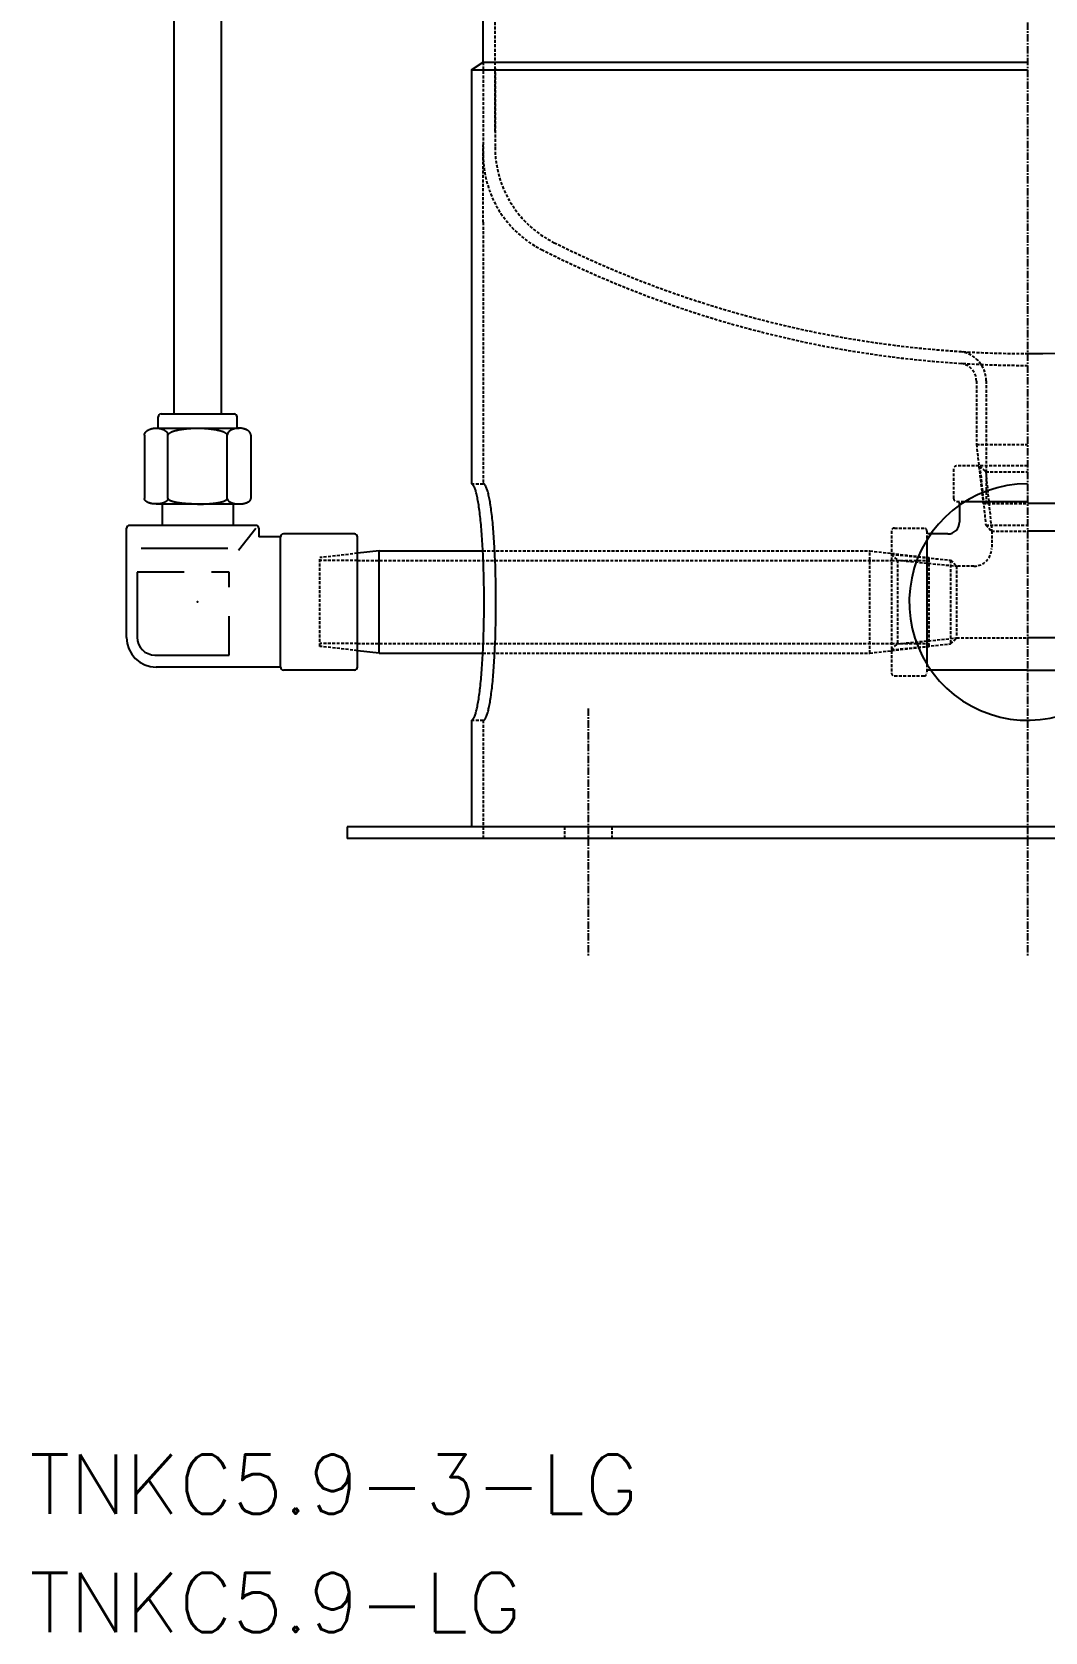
# Model space of a CAD drawing. Extents: x 248 to 542, y 18 to 803.
# Drawn here: x 248.2 to 419.4, y 18.4 to 288.9 of the extents above; entities that cross this region are included whole.
import ezdxf

# ---------------------------------------------------------------- set-up
doc = ezdxf.new("R2010")
doc.units = 0
doc.linetypes.add('CENTER', pattern=[2, 1.25, -0.25, 0.25, -0.25])
doc.linetypes.add('DASHED', pattern=[0.75, 0.5, -0.25])
doc.layers.get('0').update_dxf_attribs({"linetype": 'CONTINUOUS'})
doc.layers.add('CENTER', color=1, linetype='CENTER')
doc.styles.get("Standard").update_dxf_attribs({"font": 'txt.shx', "bigfont": '@extfont2.shx'})

msp = doc.modelspace()

# ---------------------------------------------------------------- linework, layer by layer
at = {"color": 3, "linetype": 'DASHED'}
for p, q in [((326.5, 272.07), (326.5, 463.3)), ((324.5, 283.81), (324.5, 267.12)), ((326.5, 282.81), (326.5, 269.4)), ((324.5, 256.72), (324.5, 269.8)), ((324.5, 256.72), (324.5, 212.52)), ((407.85, 229.88), (407.85, 219.17)), ((409.5, 229.91), (409.5, 209.17)), ((407.85, 219.17), (409, 209.17)), ((407.85, 219.17), (416.5, 219.17)), ((404, 215.02), (404, 210.02)), ((416.5, 215.52), (404.5, 215.52)), ((408.43, 215.52), (409.43, 214.52)), ((408.43, 215.52), (409.43, 205.52)), ((409.43, 214.52), (410.43, 204.52)), ((409.43, 214.52), (416.5, 214.52)), ((322.5, 212.52), (324.5, 212.52)), ((404.5, 209.52), (405.97, 209.52)), ((405, 208.88), (405, 209.52)), ((409, 209.17), (416.5, 209.17)), ((393.5, 204.52), (393.5, 192.52)), ((394, 205.02), (399, 205.02)), ((399.5, 204.52), (399.5, 203.05)), ((400.14, 204.02), (399.5, 204.02)), ((409.43, 205.52), (410.43, 204.52)), ((409.43, 205.52), (416.5, 205.52)), ((410.43, 204.52), (410.43, 201.59)), ((410.43, 204.52), (416.5, 204.52)), ((303.24, 200.75), (296.89, 200.02)), ((324.44, 201.17), (389.85, 201.17)), ((389.85, 201.17), (393.5, 200.75)), ((389.85, 183.87), (389.85, 201.17)), ((393.5, 200.75), (399.85, 200.02)), ((393.5, 200.59), (403.5, 199.59)), ((393.5, 200.59), (394.5, 199.59)), ((296.89, 185.02), (296.89, 200.02)), ((303.24, 199.52), (296.89, 199.52)), ((303.24, 199.52), (393.5, 199.52)), ((393.5, 199.52), (399.85, 199.52)), ((394.5, 199.59), (404.5, 198.59)), ((394.5, 199.59), (394.5, 185.44)), ((399.85, 185.02), (399.85, 200.02)), ((403.5, 199.59), (404.5, 198.59)), ((403.5, 199.59), (403.5, 185.44)), ((407.43, 198.59), (404.5, 198.59)), ((404.5, 198.59), (404.5, 186.44)), ((393.5, 192.52), (393.5, 180.52)), ((303.24, 185.52), (296.89, 185.52)), ((303.24, 184.29), (296.89, 185.02)), ((303.24, 185.52), (393.5, 185.52)), ((389.85, 183.87), (393.5, 184.29)), ((393.5, 185.52), (399.85, 185.52)), ((393.5, 184.44), (403.5, 185.44)), ((393.5, 184.44), (394.5, 185.44)), ((393.5, 184.29), (399.85, 185.02)), ((394.5, 185.44), (404.5, 186.44)), ((403.5, 185.44), (404.5, 186.44)), ((404.5, 186.44), (416.5, 186.44)), ((324.44, 183.87), (389.85, 183.87)), ((399.5, 181.98), (399.5, 180.52)), ((394, 180.02), (399, 180.02)), ((400.14, 181.02), (399.5, 181.02)), ((322.5, 172.52), (324.5, 172.52)), ((324.5, 172.52), (324.5, 152.52)), ((338.25, 154.52), (338.25, 152.52)), ((346.25, 154.52), (346.25, 152.52))]:
    msp.add_line(p, q, dxfattribs=at)
at = {"color": 7, "linetype": 'CONTINUOUS'}
for p, q in [((324.5, 283.81), (324.5, 445.87)), ((272.24, 422.72), (272.24, 224.32)), ((280.24, 422.72), (280.24, 224.32)), ((322.5, 282.52), (324.5, 283.81)), ((322.5, 282.52), (416.5, 282.52)), ((322.5, 282.52), (322.5, 212.52)), ((324.5, 283.81), (416.5, 283.81)), ((269.24, 221.92), (283.24, 221.92)), ((269.57, 221.92), (269.57, 223.82)), ((270.07, 224.32), (282.41, 224.32)), ((282.91, 221.92), (282.91, 223.82)), ((267.24, 220.71), (267.24, 210.02)), ((271.23, 210.02), (271.23, 220.99)), ((281.24, 210.02), (281.24, 220.99)), ((285.24, 220.71), (285.24, 210.02)), ((269.24, 209.09), (283.24, 209.09)), ((270.22, 209.09), (270.22, 205.48)), ((282.26, 209.09), (282.26, 205.48)), ((405, 208.88), (405, 206.02)), ((405.97, 209.52), (416.5, 209.52)), ((424, 209.17), (416.5, 209.17)), ((264.24, 186.52), (264.24, 204.98)), ((286.09, 205.48), (264.74, 205.48)), ((283.15, 201.29), (286.09, 204.98)), ((286.59, 204.98), (286.59, 203.52)), ((290.24, 203.52), (286.59, 203.52)), ((290.24, 181.52), (290.24, 203.52)), ((302.74, 204.02), (290.74, 204.02)), ((303.24, 181.52), (303.24, 203.52)), ((399.5, 203.05), (399.5, 181.98)), ((403, 204.02), (400.14, 204.02)), ((422.57, 204.52), (416.5, 204.52)), ((266.7, 201.63), (281.34, 201.63)), ((306.89, 201.17), (303.24, 200.75)), ((306.89, 201.17), (324.44, 201.17)), ((306.89, 183.87), (306.89, 201.17)), ((273.94, 197.58), (266.02, 197.58)), ((266.02, 197.58), (266.02, 186.55)), ((281.56, 197.58), (278.57, 197.58)), ((281.56, 195.05), (281.56, 197.58)), ((281.56, 183.55), (281.56, 190.12)), ((306.89, 183.87), (303.24, 184.29)), ((428.5, 186.44), (416.5, 186.44)), ((269.02, 183.55), (281.56, 183.55)), ((290.24, 181.52), (269.24, 181.52)), ((306.89, 183.87), (324.44, 183.87)), ((302.74, 181.02), (290.74, 181.02)), ((416.5, 181.02), (400.14, 181.02)), ((416.5, 181.02), (433.5, 181.02)), ((322.5, 172.52), (322.5, 154.52)), ((508.5, 154.52), (301.5, 154.52)), ((301.5, 154.52), (301.5, 152.52)), ((479.75, 152.52), (301.5, 152.52))]:
    msp.add_line(p, q, dxfattribs=at)
for points in [[(267.24, 220.71, 0), (267.24, 220.74, 0), (267.24, 220.76, 0), (267.25, 220.79, 0), (267.25, 220.82, 0), (267.25, 220.85, 0), (267.26, 220.88, 0), (267.27, 220.91, 0), (267.28, 220.94, 0), (267.29, 220.97, 0), (267.3, 221, 0), (267.31, 221.03, 0), (267.32, 221.06, 0), (267.34, 221.09, 0), (267.36, 221.11, 0), (267.37, 221.14, 0), (267.39, 221.17, 0), (267.41, 221.2, 0), (267.43, 221.22, 0), (267.45, 221.25, 0), (267.48, 221.28, 0), (267.5, 221.3, 0), (267.52, 221.33, 0), (267.55, 221.35, 0), (267.58, 221.38, 0), (267.6, 221.4, 0), (267.63, 221.43, 0), (267.66, 221.45, 0), (267.69, 221.47, 0), (267.72, 221.5, 0), (267.76, 221.52, 0), (267.79, 221.54, 0), (267.82, 221.56, 0), (267.86, 221.58, 0), (267.89, 221.6, 0), (267.93, 221.62, 0), (267.97, 221.64, 0), (268.01, 221.66, 0), (268.05, 221.68, 0), (268.09, 221.7, 0), (268.13, 221.71, 0), (268.17, 221.73, 0), (268.21, 221.75, 0), (268.25, 221.76, 0), (268.3, 221.77, 0), (268.34, 221.79, 0), (268.38, 221.8, 0), (268.43, 221.81, 0), (268.47, 221.82, 0), (268.52, 221.84, 0), (268.56, 221.85, 0), (268.61, 221.86, 0), (268.66, 221.87, 0), (268.7, 221.87, 0), (268.75, 221.88, 0), (268.8, 221.89, 0), (268.85, 221.89, 0), (268.89, 221.9, 0), (268.94, 221.9, 0), (268.99, 221.91, 0), (269.04, 221.91, 0), (269.09, 221.91, 0), (269.14, 221.91, 0), (269.19, 221.92, 0), (269.24, 221.92, 0), (269.29, 221.92, 0), (269.33, 221.91, 0), (269.38, 221.91, 0), (269.43, 221.91, 0), (269.48, 221.91, 0), (269.53, 221.9, 0), (269.58, 221.9, 0), (269.63, 221.89, 0), (269.67, 221.89, 0), (269.72, 221.88, 0), (269.77, 221.87, 0), (269.82, 221.87, 0), (269.86, 221.86, 0), (269.91, 221.85, 0), (269.95, 221.84, 0), (270, 221.82, 0), (270.05, 221.81, 0), (270.09, 221.8, 0), (270.13, 221.79, 0), (270.18, 221.77, 0), (270.22, 221.76, 0), (270.26, 221.75, 0), (270.31, 221.73, 0), (270.35, 221.71, 0), (270.39, 221.7, 0), (270.43, 221.68, 0), (270.46, 221.66, 0), (270.5, 221.64, 0), (270.54, 221.62, 0), (270.58, 221.6, 0), (270.61, 221.58, 0), (270.65, 221.56, 0), (270.68, 221.54, 0), (270.72, 221.52, 0), (270.75, 221.5, 0), (270.78, 221.47, 0), (270.81, 221.45, 0), (270.84, 221.43, 0), (270.87, 221.4, 0), (270.9, 221.38, 0), (270.92, 221.35, 0), (270.95, 221.33, 0), (270.97, 221.3, 0), (271, 221.28, 0), (271.02, 221.25, 0), (271.04, 221.22, 0), (271.06, 221.2, 0), (271.08, 221.17, 0), (271.1, 221.14, 0), (271.12, 221.11, 0), (271.13, 221.09, 0), (271.15, 221.06, 0), (271.16, 221.03, 0), (271.17, 221, 0), (271.19, 220.97, 0), (271.19, 220.94, 0), (271.2, 220.91, 0), (271.21, 220.88, 0), (271.22, 220.85, 0), (271.22, 220.82, 0), (271.23, 220.79, 0), (271.23, 220.76, 0), (271.23, 220.74, 0), (271.23, 220.71, 0)], [(271.23, 220.71, 0), (271.24, 220.74, 0), (271.24, 220.76, 0), (271.25, 220.79, 0), (271.26, 220.82, 0), (271.27, 220.85, 0), (271.29, 220.88, 0), (271.31, 220.91, 0), (271.33, 220.94, 0), (271.36, 220.97, 0), (271.38, 221, 0), (271.42, 221.03, 0), (271.45, 221.06, 0), (271.49, 221.09, 0), (271.53, 221.11, 0), (271.57, 221.14, 0), (271.62, 221.17, 0), (271.66, 221.2, 0), (271.71, 221.22, 0), (271.77, 221.25, 0), (271.82, 221.28, 0), (271.88, 221.3, 0), (271.95, 221.33, 0), (272.01, 221.35, 0), (272.08, 221.38, 0), (272.15, 221.4, 0), (272.22, 221.43, 0), (272.29, 221.45, 0), (272.37, 221.47, 0), (272.45, 221.5, 0), (272.53, 221.52, 0), (272.61, 221.54, 0), (272.7, 221.56, 0), (272.79, 221.58, 0), (272.88, 221.6, 0), (272.97, 221.62, 0), (273.06, 221.64, 0), (273.16, 221.66, 0), (273.26, 221.68, 0), (273.36, 221.7, 0), (273.46, 221.71, 0), (273.56, 221.73, 0), (273.67, 221.75, 0), (273.77, 221.76, 0), (273.88, 221.77, 0), (273.99, 221.79, 0), (274.1, 221.8, 0), (274.21, 221.81, 0), (274.32, 221.82, 0), (274.44, 221.84, 0), (274.55, 221.85, 0), (274.67, 221.86, 0), (274.79, 221.87, 0), (274.9, 221.87, 0), (275.02, 221.88, 0), (275.14, 221.89, 0), (275.26, 221.89, 0), (275.38, 221.9, 0), (275.5, 221.9, 0), (275.63, 221.91, 0), (275.75, 221.91, 0), (275.87, 221.91, 0), (275.99, 221.91, 0), (276.12, 221.92, 0), (276.24, 221.92, 0), (276.36, 221.92, 0), (276.49, 221.91, 0), (276.61, 221.91, 0), (276.73, 221.91, 0), (276.85, 221.91, 0), (276.97, 221.9, 0), (277.1, 221.9, 0), (277.22, 221.89, 0), (277.34, 221.89, 0), (277.45, 221.88, 0), (277.57, 221.87, 0), (277.69, 221.87, 0), (277.81, 221.86, 0), (277.93, 221.85, 0), (278.04, 221.84, 0), (278.15, 221.82, 0), (278.27, 221.81, 0), (278.38, 221.8, 0), (278.49, 221.79, 0), (278.6, 221.77, 0), (278.71, 221.76, 0), (278.81, 221.75, 0), (278.92, 221.73, 0), (279.02, 221.71, 0), (279.12, 221.7, 0), (279.22, 221.68, 0), (279.32, 221.66, 0), (279.42, 221.64, 0), (279.51, 221.62, 0), (279.6, 221.6, 0), (279.69, 221.58, 0), (279.78, 221.56, 0), (279.86, 221.54, 0), (279.95, 221.52, 0), (280.03, 221.5, 0), (280.11, 221.47, 0), (280.19, 221.45, 0), (280.26, 221.43, 0), (280.33, 221.4, 0), (280.4, 221.38, 0), (280.47, 221.35, 0), (280.53, 221.33, 0), (280.59, 221.3, 0), (280.65, 221.28, 0), (280.71, 221.25, 0), (280.76, 221.22, 0), (280.81, 221.2, 0), (280.86, 221.17, 0), (280.91, 221.14, 0), (280.95, 221.11, 0), (280.99, 221.09, 0), (281.03, 221.06, 0), (281.06, 221.03, 0), (281.1, 221, 0), (281.12, 220.97, 0), (281.15, 220.94, 0), (281.17, 220.91, 0), (281.19, 220.88, 0), (281.21, 220.85, 0), (281.22, 220.82, 0), (281.23, 220.79, 0), (281.24, 220.76, 0), (281.24, 220.74, 0), (281.25, 220.71, 0)], [(285.24, 220.71, 0), (285.24, 220.74, 0), (285.24, 220.76, 0), (285.23, 220.79, 0), (285.23, 220.82, 0), (285.22, 220.85, 0), (285.22, 220.88, 0), (285.21, 220.91, 0), (285.2, 220.94, 0), (285.19, 220.97, 0), (285.18, 221, 0), (285.17, 221.03, 0), (285.15, 221.06, 0), (285.14, 221.09, 0), (285.12, 221.11, 0), (285.11, 221.14, 0), (285.09, 221.17, 0), (285.07, 221.2, 0), (285.05, 221.22, 0), (285.03, 221.25, 0), (285, 221.28, 0), (284.98, 221.3, 0), (284.95, 221.33, 0), (284.93, 221.35, 0), (284.9, 221.38, 0), (284.88, 221.4, 0), (284.85, 221.43, 0), (284.82, 221.45, 0), (284.79, 221.47, 0), (284.75, 221.5, 0), (284.72, 221.52, 0), (284.69, 221.54, 0), (284.65, 221.56, 0), (284.62, 221.58, 0), (284.58, 221.6, 0), (284.55, 221.62, 0), (284.51, 221.64, 0), (284.47, 221.66, 0), (284.43, 221.68, 0), (284.39, 221.7, 0), (284.35, 221.71, 0), (284.31, 221.73, 0), (284.27, 221.75, 0), (284.23, 221.76, 0), (284.18, 221.77, 0), (284.14, 221.79, 0), (284.1, 221.8, 0), (284.05, 221.81, 0), (284.01, 221.82, 0), (283.96, 221.84, 0), (283.92, 221.85, 0), (283.87, 221.86, 0), (283.82, 221.87, 0), (283.77, 221.87, 0), (283.73, 221.88, 0), (283.68, 221.89, 0), (283.63, 221.89, 0), (283.58, 221.9, 0), (283.54, 221.9, 0), (283.49, 221.91, 0), (283.44, 221.91, 0), (283.39, 221.91, 0), (283.34, 221.91, 0), (283.29, 221.92, 0), (283.24, 221.92, 0), (283.19, 221.92, 0), (283.14, 221.91, 0), (283.1, 221.91, 0), (283.05, 221.91, 0), (283, 221.91, 0), (282.95, 221.9, 0), (282.9, 221.9, 0), (282.85, 221.89, 0), (282.8, 221.89, 0), (282.76, 221.88, 0), (282.71, 221.87, 0), (282.66, 221.87, 0), (282.62, 221.86, 0), (282.57, 221.85, 0), (282.52, 221.84, 0), (282.48, 221.82, 0), (282.43, 221.81, 0), (282.39, 221.8, 0), (282.34, 221.79, 0), (282.3, 221.77, 0), (282.26, 221.76, 0), (282.21, 221.75, 0), (282.17, 221.73, 0), (282.13, 221.71, 0), (282.09, 221.7, 0), (282.05, 221.68, 0), (282.01, 221.66, 0), (281.98, 221.64, 0), (281.94, 221.62, 0), (281.9, 221.6, 0), (281.87, 221.58, 0), (281.83, 221.56, 0), (281.8, 221.54, 0), (281.76, 221.52, 0), (281.73, 221.5, 0), (281.7, 221.47, 0), (281.67, 221.45, 0), (281.64, 221.43, 0), (281.61, 221.4, 0), (281.58, 221.38, 0), (281.56, 221.35, 0), (281.53, 221.33, 0), (281.5, 221.3, 0), (281.48, 221.28, 0), (281.46, 221.25, 0), (281.44, 221.22, 0), (281.42, 221.2, 0), (281.4, 221.17, 0), (281.38, 221.14, 0), (281.36, 221.11, 0), (281.35, 221.09, 0), (281.33, 221.06, 0), (281.32, 221.03, 0), (281.31, 221, 0), (281.29, 220.97, 0), (281.28, 220.94, 0), (281.27, 220.91, 0), (281.27, 220.88, 0), (281.26, 220.85, 0), (281.25, 220.82, 0), (281.25, 220.79, 0), (281.25, 220.76, 0), (281.25, 220.74, 0), (281.25, 220.71, 0)], [(322.5, 172.52, 0), (322.55, 172.52, 0), (322.61, 172.54, 0), (322.66, 172.57, 0), (322.71, 172.61, 0), (322.76, 172.67, 0), (322.82, 172.73, 0), (322.87, 172.81, 0), (322.92, 172.9, 0), (322.97, 173, 0), (323.02, 173.12, 0), (323.07, 173.24, 0), (323.13, 173.38, 0), (323.18, 173.53, 0), (323.23, 173.69, 0), (323.27, 173.86, 0), (323.32, 174.04, 0), (323.37, 174.23, 0), (323.42, 174.44, 0), (323.47, 174.65, 0), (323.51, 174.88, 0), (323.56, 175.12, 0), (323.61, 175.36, 0), (323.65, 175.62, 0), (323.7, 175.89, 0), (323.74, 176.16, 0), (323.78, 176.45, 0), (323.82, 176.75, 0), (323.87, 177.06, 0), (323.91, 177.37, 0), (323.95, 177.7, 0), (323.99, 178.03, 0), (324.02, 178.37, 0), (324.06, 178.73, 0), (324.1, 179.09, 0), (324.13, 179.45, 0), (324.17, 179.83, 0), (324.2, 180.21, 0), (324.23, 180.6, 0), (324.26, 181, 0), (324.29, 181.41, 0), (324.32, 181.82, 0), (324.35, 182.23, 0), (324.37, 182.66, 0), (324.4, 183.09, 0), (324.42, 183.52, 0), (324.45, 183.97, 0), (324.47, 184.41, 0), (324.49, 184.86, 0), (324.51, 185.32, 0), (324.53, 185.78, 0), (324.55, 186.24, 0), (324.56, 186.71, 0), (324.57, 187.18, 0), (324.59, 187.66, 0), (324.6, 188.13, 0), (324.61, 188.62, 0), (324.62, 189.1, 0), (324.63, 189.58, 0), (324.64, 190.07, 0), (324.64, 190.56, 0), (324.65, 191.04, 0), (324.65, 191.53, 0), (324.65, 192.03, 0), (324.65, 192.52, 0), (324.65, 193.01, 0), (324.65, 193.5, 0), (324.65, 193.99, 0), (324.64, 194.48, 0), (324.64, 194.97, 0), (324.63, 195.45, 0), (324.62, 195.94, 0), (324.61, 196.42, 0), (324.6, 196.9, 0), (324.59, 197.38, 0), (324.57, 197.85, 0), (324.56, 198.32, 0), (324.55, 198.79, 0), (324.53, 199.25, 0), (324.51, 199.71, 0), (324.49, 200.17, 0), (324.47, 200.62, 0), (324.45, 201.07, 0), (324.42, 201.51, 0), (324.4, 201.94, 0), (324.37, 202.37, 0), (324.35, 202.8, 0), (324.32, 203.22, 0), (324.29, 203.63, 0), (324.26, 204.03, 0), (324.23, 204.43, 0), (324.2, 204.82, 0), (324.17, 205.2, 0), (324.13, 205.58, 0), (324.1, 205.95, 0), (324.06, 206.31, 0), (324.02, 206.66, 0), (323.99, 207, 0), (323.95, 207.34, 0), (323.91, 207.66, 0), (323.87, 207.98, 0), (323.82, 208.28, 0), (323.78, 208.58, 0), (323.74, 208.87, 0), (323.7, 209.15, 0), (323.65, 209.41, 0), (323.61, 209.67, 0), (323.56, 209.92, 0), (323.51, 210.16, 0), (323.47, 210.38, 0), (323.42, 210.6, 0), (323.37, 210.8, 0), (323.32, 210.99, 0), (323.27, 211.18, 0), (323.23, 211.35, 0), (323.18, 211.51, 0), (323.13, 211.66, 0), (323.07, 211.79, 0), (323.02, 211.92, 0), (322.97, 212.03, 0), (322.92, 212.13, 0), (322.87, 212.22, 0), (322.82, 212.3, 0), (322.76, 212.37, 0), (322.71, 212.42, 0), (322.66, 212.46, 0), (322.61, 212.49, 0), (322.55, 212.51, 0), (322.5, 212.52, 0)], [(271.23, 210.02, 0), (271.23, 210, 0), (271.23, 209.97, 0), (271.23, 209.95, 0), (271.22, 209.93, 0), (271.22, 209.91, 0), (271.21, 209.88, 0), (271.2, 209.86, 0), (271.19, 209.84, 0), (271.19, 209.81, 0), (271.17, 209.79, 0), (271.16, 209.77, 0), (271.15, 209.75, 0), (271.13, 209.73, 0), (271.12, 209.71, 0), (271.1, 209.68, 0), (271.08, 209.66, 0), (271.06, 209.64, 0), (271.04, 209.62, 0), (271.02, 209.6, 0), (271, 209.58, 0), (270.97, 209.56, 0), (270.95, 209.54, 0), (270.92, 209.52, 0), (270.9, 209.5, 0), (270.87, 209.48, 0), (270.84, 209.46, 0), (270.81, 209.44, 0), (270.78, 209.43, 0), (270.75, 209.41, 0), (270.72, 209.39, 0), (270.68, 209.38, 0), (270.65, 209.36, 0), (270.61, 209.34, 0), (270.58, 209.33, 0), (270.54, 209.31, 0), (270.5, 209.3, 0), (270.46, 209.28, 0), (270.43, 209.27, 0), (270.39, 209.26, 0), (270.35, 209.24, 0), (270.31, 209.23, 0), (270.26, 209.22, 0), (270.22, 209.21, 0), (270.18, 209.19, 0), (270.13, 209.19, 0), (270.09, 209.18, 0), (270.05, 209.16, 0), (270, 209.16, 0), (269.95, 209.15, 0), (269.91, 209.14, 0), (269.86, 209.13, 0), (269.82, 209.12, 0), (269.77, 209.12, 0), (269.72, 209.11, 0), (269.67, 209.11, 0), (269.63, 209.1, 0), (269.58, 209.1, 0), (269.53, 209.09, 0), (269.48, 209.09, 0), (269.43, 209.09, 0), (269.38, 209.09, 0), (269.33, 209.09, 0), (269.29, 209.09, 0), (269.24, 209.09, 0), (269.19, 209.09, 0), (269.14, 209.09, 0), (269.09, 209.09, 0), (269.04, 209.09, 0), (268.99, 209.09, 0), (268.94, 209.09, 0), (268.89, 209.1, 0), (268.85, 209.1, 0), (268.8, 209.11, 0), (268.75, 209.11, 0), (268.7, 209.12, 0), (268.66, 209.12, 0), (268.61, 209.13, 0), (268.56, 209.14, 0), (268.52, 209.15, 0), (268.47, 209.16, 0), (268.43, 209.16, 0), (268.38, 209.18, 0), (268.34, 209.19, 0), (268.3, 209.19, 0), (268.25, 209.21, 0), (268.21, 209.22, 0), (268.17, 209.23, 0), (268.13, 209.24, 0), (268.09, 209.26, 0), (268.05, 209.27, 0), (268.01, 209.28, 0), (267.97, 209.3, 0), (267.93, 209.31, 0), (267.89, 209.33, 0), (267.86, 209.34, 0), (267.82, 209.36, 0), (267.79, 209.38, 0), (267.76, 209.39, 0), (267.72, 209.41, 0), (267.69, 209.43, 0), (267.66, 209.44, 0), (267.63, 209.46, 0), (267.6, 209.48, 0), (267.58, 209.5, 0), (267.55, 209.52, 0), (267.52, 209.54, 0), (267.5, 209.56, 0), (267.48, 209.58, 0), (267.45, 209.6, 0), (267.43, 209.62, 0), (267.41, 209.64, 0), (267.39, 209.66, 0), (267.37, 209.68, 0), (267.36, 209.71, 0), (267.34, 209.73, 0), (267.32, 209.75, 0), (267.31, 209.77, 0), (267.3, 209.79, 0), (267.29, 209.81, 0), (267.28, 209.84, 0), (267.27, 209.86, 0), (267.26, 209.88, 0), (267.25, 209.91, 0), (267.25, 209.93, 0), (267.25, 209.95, 0), (267.24, 209.97, 0), (267.24, 210, 0), (267.24, 210.02, 0)], [(276.24, 209.07, 0), (276.18, 209.07, 0), (276.12, 209.07, 0), (276.06, 209.07, 0), (276, 209.07, 0), (275.94, 209.07, 0), (275.88, 209.07, 0), (275.81, 209.07, 0), (275.75, 209.07, 0), (275.69, 209.07, 0), (275.63, 209.07, 0), (275.57, 209.07, 0), (275.51, 209.08, 0), (275.45, 209.08, 0), (275.39, 209.08, 0), (275.33, 209.08, 0), (275.27, 209.08, 0), (275.21, 209.09, 0), (275.15, 209.09, 0), (275.09, 209.09, 0), (275.03, 209.09, 0), (274.98, 209.09, 0), (274.92, 209.1, 0), (274.86, 209.1, 0), (274.8, 209.1, 0), (274.74, 209.11, 0), (274.68, 209.11, 0), (274.62, 209.11, 0), (274.57, 209.12, 0), (274.51, 209.12, 0), (274.45, 209.12, 0), (274.39, 209.13, 0), (274.34, 209.13, 0), (274.28, 209.14, 0), (274.22, 209.14, 0), (274.17, 209.15, 0), (274.11, 209.15, 0), (274.06, 209.16, 0), (274, 209.16, 0), (273.95, 209.17, 0), (273.89, 209.17, 0), (273.84, 209.18, 0), (273.79, 209.18, 0), (273.73, 209.19, 0), (273.68, 209.19, 0), (273.63, 209.2, 0), (273.57, 209.21, 0), (273.52, 209.21, 0), (273.47, 209.22, 0), (273.42, 209.22, 0), (273.37, 209.23, 0), (273.32, 209.24, 0), (273.27, 209.25, 0), (273.22, 209.25, 0), (273.17, 209.26, 0), (273.12, 209.27, 0), (273.08, 209.27, 0), (273.03, 209.28, 0), (272.98, 209.29, 0), (272.94, 209.3, 0), (272.89, 209.3, 0), (272.84, 209.31, 0), (272.8, 209.32, 0), (272.75, 209.33, 0), (272.71, 209.34, 0), (272.67, 209.34, 0), (272.62, 209.35, 0), (272.58, 209.36, 0), (272.54, 209.37, 0), (272.5, 209.38, 0), (272.46, 209.39, 0), (272.42, 209.4, 0), (272.38, 209.41, 0), (272.34, 209.41, 0), (272.3, 209.42, 0), (272.26, 209.43, 0), (272.23, 209.44, 0), (272.19, 209.45, 0), (272.15, 209.46, 0), (272.12, 209.47, 0), (272.08, 209.48, 0), (272.05, 209.49, 0), (272.02, 209.5, 0), (271.98, 209.51, 0), (271.95, 209.52, 0), (271.92, 209.53, 0), (271.89, 209.54, 0), (271.86, 209.55, 0), (271.83, 209.56, 0), (271.8, 209.57, 0), (271.77, 209.58, 0), (271.75, 209.59, 0), (271.72, 209.6, 0), (271.69, 209.62, 0), (271.67, 209.63, 0), (271.64, 209.64, 0), (271.62, 209.65, 0), (271.6, 209.66, 0), (271.57, 209.67, 0), (271.55, 209.68, 0), (271.53, 209.69, 0), (271.51, 209.7, 0), (271.49, 209.72, 0), (271.47, 209.73, 0), (271.45, 209.74, 0), (271.43, 209.75, 0), (271.42, 209.76, 0), (271.4, 209.77, 0), (271.38, 209.78, 0), (271.37, 209.8, 0), (271.36, 209.81, 0), (271.34, 209.82, 0), (271.33, 209.83, 0), (271.32, 209.84, 0), (271.31, 209.85, 0), (271.3, 209.87, 0), (271.29, 209.88, 0), (271.28, 209.89, 0), (271.27, 209.9, 0), (271.26, 209.91, 0), (271.26, 209.93, 0), (271.25, 209.94, 0), (271.25, 209.95, 0), (271.24, 209.96, 0), (271.24, 209.97, 0), (271.24, 209.98, 0), (271.24, 210, 0), (271.23, 210.01, 0), (271.23, 210.02, 0)], [(276.24, 209.07, 0), (276.3, 209.07, 0), (276.36, 209.07, 0), (276.42, 209.07, 0), (276.48, 209.07, 0), (276.54, 209.07, 0), (276.6, 209.07, 0), (276.66, 209.07, 0), (276.72, 209.07, 0), (276.79, 209.07, 0), (276.85, 209.07, 0), (276.91, 209.07, 0), (276.97, 209.08, 0), (277.03, 209.08, 0), (277.09, 209.08, 0), (277.15, 209.08, 0), (277.21, 209.08, 0), (277.27, 209.09, 0), (277.33, 209.09, 0), (277.38, 209.09, 0), (277.44, 209.09, 0), (277.5, 209.09, 0), (277.56, 209.1, 0), (277.62, 209.1, 0), (277.68, 209.1, 0), (277.74, 209.11, 0), (277.8, 209.11, 0), (277.86, 209.11, 0), (277.91, 209.12, 0), (277.97, 209.12, 0), (278.03, 209.12, 0), (278.08, 209.13, 0), (278.14, 209.13, 0), (278.2, 209.14, 0), (278.25, 209.14, 0), (278.31, 209.15, 0), (278.37, 209.15, 0), (278.42, 209.16, 0), (278.48, 209.16, 0), (278.53, 209.17, 0), (278.58, 209.17, 0), (278.64, 209.18, 0), (278.69, 209.18, 0), (278.75, 209.19, 0), (278.8, 209.19, 0), (278.85, 209.2, 0), (278.9, 209.21, 0), (278.95, 209.21, 0), (279.01, 209.22, 0), (279.06, 209.22, 0), (279.11, 209.23, 0), (279.16, 209.24, 0), (279.21, 209.25, 0), (279.26, 209.25, 0), (279.31, 209.26, 0), (279.35, 209.27, 0), (279.4, 209.27, 0), (279.45, 209.28, 0), (279.5, 209.29, 0), (279.54, 209.3, 0), (279.59, 209.3, 0), (279.63, 209.31, 0), (279.68, 209.32, 0), (279.72, 209.33, 0), (279.77, 209.34, 0), (279.81, 209.34, 0), (279.85, 209.35, 0), (279.9, 209.36, 0), (279.94, 209.37, 0), (279.98, 209.38, 0), (280.02, 209.39, 0), (280.06, 209.4, 0), (280.1, 209.41, 0), (280.14, 209.41, 0), (280.18, 209.42, 0), (280.21, 209.43, 0), (280.25, 209.44, 0), (280.29, 209.45, 0), (280.32, 209.46, 0), (280.36, 209.47, 0), (280.39, 209.48, 0), (280.43, 209.49, 0), (280.46, 209.5, 0), (280.49, 209.51, 0), (280.53, 209.52, 0), (280.56, 209.53, 0), (280.59, 209.54, 0), (280.62, 209.55, 0), (280.65, 209.56, 0), (280.68, 209.57, 0), (280.71, 209.58, 0), (280.73, 209.59, 0), (280.76, 209.6, 0), (280.79, 209.62, 0), (280.81, 209.63, 0), (280.84, 209.64, 0), (280.86, 209.65, 0), (280.88, 209.66, 0), (280.91, 209.67, 0), (280.93, 209.68, 0), (280.95, 209.69, 0), (280.97, 209.7, 0), (280.99, 209.72, 0), (281.01, 209.73, 0), (281.03, 209.74, 0), (281.05, 209.75, 0), (281.06, 209.76, 0), (281.08, 209.77, 0), (281.09, 209.78, 0), (281.11, 209.8, 0), (281.12, 209.81, 0), (281.13, 209.82, 0), (281.15, 209.83, 0), (281.16, 209.84, 0), (281.17, 209.85, 0), (281.18, 209.87, 0), (281.19, 209.88, 0), (281.2, 209.89, 0), (281.21, 209.9, 0), (281.21, 209.91, 0), (281.22, 209.93, 0), (281.23, 209.94, 0), (281.23, 209.95, 0), (281.24, 209.96, 0), (281.24, 209.97, 0), (281.24, 209.98, 0), (281.24, 210, 0), (281.24, 210.01, 0), (281.25, 210.02, 0)], [(281.25, 210.02, 0), (281.25, 210, 0), (281.25, 209.97, 0), (281.25, 209.95, 0), (281.25, 209.93, 0), (281.26, 209.91, 0), (281.27, 209.88, 0), (281.27, 209.86, 0), (281.28, 209.84, 0), (281.29, 209.81, 0), (281.31, 209.79, 0), (281.32, 209.77, 0), (281.33, 209.75, 0), (281.35, 209.73, 0), (281.36, 209.71, 0), (281.38, 209.68, 0), (281.4, 209.66, 0), (281.42, 209.64, 0), (281.44, 209.62, 0), (281.46, 209.6, 0), (281.48, 209.58, 0), (281.5, 209.56, 0), (281.53, 209.54, 0), (281.56, 209.52, 0), (281.58, 209.5, 0), (281.61, 209.48, 0), (281.64, 209.46, 0), (281.67, 209.44, 0), (281.7, 209.43, 0), (281.73, 209.41, 0), (281.76, 209.39, 0), (281.8, 209.38, 0), (281.83, 209.36, 0), (281.87, 209.34, 0), (281.9, 209.33, 0), (281.94, 209.31, 0), (281.98, 209.3, 0), (282.01, 209.28, 0), (282.05, 209.27, 0), (282.09, 209.26, 0), (282.13, 209.24, 0), (282.17, 209.23, 0), (282.21, 209.22, 0), (282.26, 209.21, 0), (282.3, 209.19, 0), (282.34, 209.19, 0), (282.39, 209.18, 0), (282.43, 209.16, 0), (282.48, 209.16, 0), (282.52, 209.15, 0), (282.57, 209.14, 0), (282.62, 209.13, 0), (282.66, 209.12, 0), (282.71, 209.12, 0), (282.76, 209.11, 0), (282.8, 209.11, 0), (282.85, 209.1, 0), (282.9, 209.1, 0), (282.95, 209.09, 0), (283, 209.09, 0), (283.05, 209.09, 0), (283.1, 209.09, 0), (283.14, 209.09, 0), (283.19, 209.09, 0), (283.24, 209.09, 0), (283.29, 209.09, 0), (283.34, 209.09, 0), (283.39, 209.09, 0), (283.44, 209.09, 0), (283.49, 209.09, 0), (283.54, 209.09, 0), (283.58, 209.1, 0), (283.63, 209.1, 0), (283.68, 209.11, 0), (283.73, 209.11, 0), (283.77, 209.12, 0), (283.82, 209.12, 0), (283.87, 209.13, 0), (283.92, 209.14, 0), (283.96, 209.15, 0), (284.01, 209.16, 0), (284.05, 209.16, 0), (284.1, 209.18, 0), (284.14, 209.19, 0), (284.18, 209.19, 0), (284.23, 209.21, 0), (284.27, 209.22, 0), (284.31, 209.23, 0), (284.35, 209.24, 0), (284.39, 209.26, 0), (284.43, 209.27, 0), (284.47, 209.28, 0), (284.51, 209.3, 0), (284.55, 209.31, 0), (284.58, 209.33, 0), (284.62, 209.34, 0), (284.65, 209.36, 0), (284.69, 209.38, 0), (284.72, 209.39, 0), (284.75, 209.41, 0), (284.79, 209.43, 0), (284.82, 209.44, 0), (284.85, 209.46, 0), (284.88, 209.48, 0), (284.9, 209.5, 0), (284.93, 209.52, 0), (284.95, 209.54, 0), (284.98, 209.56, 0), (285, 209.58, 0), (285.03, 209.6, 0), (285.05, 209.62, 0), (285.07, 209.64, 0), (285.09, 209.66, 0), (285.11, 209.68, 0), (285.12, 209.71, 0), (285.14, 209.73, 0), (285.15, 209.75, 0), (285.17, 209.77, 0), (285.18, 209.79, 0), (285.19, 209.81, 0), (285.2, 209.84, 0), (285.21, 209.86, 0), (285.22, 209.88, 0), (285.22, 209.91, 0), (285.23, 209.93, 0), (285.23, 209.95, 0), (285.24, 209.97, 0), (285.24, 210, 0), (285.24, 210.02, 0)]]:
    msp.add_polyline3d(points, dxfattribs=at)
at = {"color": 3, "linetype": 'DASHED'}
msp.add_polyline3d([(324.5, 172.52, 0), (324.55, 172.52, 0), (324.61, 172.54, 0), (324.66, 172.57, 0), (324.71, 172.61, 0), (324.76, 172.67, 0), (324.82, 172.73, 0), (324.87, 172.81, 0), (324.92, 172.9, 0), (324.97, 173, 0), (325.02, 173.12, 0), (325.07, 173.24, 0), (325.13, 173.38, 0), (325.18, 173.53, 0), (325.23, 173.69, 0), (325.27, 173.86, 0), (325.32, 174.04, 0), (325.37, 174.23, 0), (325.42, 174.44, 0), (325.47, 174.65, 0), (325.51, 174.88, 0), (325.56, 175.12, 0), (325.61, 175.36, 0), (325.65, 175.62, 0), (325.7, 175.89, 0), (325.74, 176.16, 0), (325.78, 176.45, 0), (325.82, 176.75, 0), (325.87, 177.06, 0), (325.91, 177.37, 0), (325.95, 177.7, 0), (325.99, 178.03, 0), (326.02, 178.37, 0), (326.06, 178.73, 0), (326.1, 179.09, 0), (326.13, 179.45, 0), (326.17, 179.83, 0), (326.2, 180.21, 0), (326.23, 180.6, 0), (326.26, 181, 0), (326.29, 181.41, 0), (326.32, 181.82, 0), (326.35, 182.23, 0), (326.37, 182.66, 0), (326.4, 183.09, 0), (326.42, 183.52, 0), (326.45, 183.97, 0), (326.47, 184.41, 0), (326.49, 184.86, 0), (326.51, 185.32, 0), (326.53, 185.78, 0), (326.55, 186.24, 0), (326.56, 186.71, 0), (326.57, 187.18, 0), (326.59, 187.66, 0), (326.6, 188.13, 0), (326.61, 188.62, 0), (326.62, 189.1, 0), (326.63, 189.58, 0), (326.64, 190.07, 0), (326.64, 190.56, 0), (326.65, 191.04, 0), (326.65, 191.53, 0), (326.65, 192.03, 0), (326.65, 192.52, 0), (326.65, 193.01, 0), (326.65, 193.5, 0), (326.65, 193.99, 0), (326.64, 194.48, 0), (326.64, 194.97, 0), (326.63, 195.45, 0), (326.62, 195.94, 0), (326.61, 196.42, 0), (326.6, 196.9, 0), (326.59, 197.38, 0), (326.57, 197.85, 0), (326.56, 198.32, 0), (326.55, 198.79, 0), (326.53, 199.25, 0), (326.51, 199.71, 0), (326.49, 200.17, 0), (326.47, 200.62, 0), (326.45, 201.07, 0), (326.42, 201.51, 0), (326.4, 201.94, 0), (326.37, 202.37, 0), (326.35, 202.8, 0), (326.32, 203.22, 0), (326.29, 203.63, 0), (326.26, 204.03, 0), (326.23, 204.43, 0), (326.2, 204.82, 0), (326.17, 205.2, 0), (326.13, 205.58, 0), (326.1, 205.95, 0), (326.06, 206.31, 0), (326.02, 206.66, 0), (325.99, 207, 0), (325.95, 207.34, 0), (325.91, 207.66, 0), (325.87, 207.98, 0), (325.82, 208.28, 0), (325.78, 208.58, 0), (325.74, 208.87, 0), (325.7, 209.15, 0), (325.65, 209.41, 0), (325.61, 209.67, 0), (325.56, 209.92, 0), (325.51, 210.16, 0), (325.47, 210.38, 0), (325.42, 210.6, 0), (325.37, 210.8, 0), (325.32, 210.99, 0), (325.27, 211.18, 0), (325.23, 211.35, 0), (325.18, 211.51, 0), (325.13, 211.66, 0), (325.07, 211.79, 0), (325.02, 211.92, 0), (324.97, 212.03, 0), (324.92, 212.13, 0), (324.87, 212.22, 0), (324.82, 212.3, 0), (324.76, 212.37, 0), (324.71, 212.42, 0), (324.66, 212.46, 0), (324.61, 212.49, 0), (324.55, 212.51, 0), (324.5, 212.52, 0)], dxfattribs=at)
for centre, radius, start, end in [((342.5, 268.16), 18, 180, 243.178), ((344.5, 269.4), 18, 180, 243.6122), ((416.5, 414.52), 182, 243.178, 270), ((416.5, 414.52), 180, 243.6122, 270), ((404.5, 229.91), 5, 0, 86.2809), ((404.85, 229.88), 3, 0, 86.3895), ((404.5, 215.02), 0.5, 90, 180), ((404.5, 210.02), 0.5, 180, 270), ((394, 204.52), 0.5, 90, 180), ((399, 204.52), 0.5, 0, 90), ((407.43, 201.59), 3, 270, 0), ((394, 180.52), 0.5, 180, 270), ((399, 180.52), 0.5, 270, 0)]:
    msp.add_arc(centre, radius, start, end, dxfattribs=at)
at = {"color": 7, "linetype": 'CONTINUOUS'}
for centre, radius, start, end in [((416.5, 414.52), 180, 270, 296.3878), ((270.07, 223.82), 0.5, 90, 180), ((282.41, 223.82), 0.5, 0, 90), ((416.5, 192.52), 20, 90, 324.9004), ((403, 206.02), 2, 270, 0), ((264.74, 204.98), 0.5, 90, 180), ((286.09, 204.98), 0.5, 0, 90), ((290.74, 203.52), 0.5, 90, 180), ((302.74, 203.52), 0.5, 0, 90), ((269.24, 186.52), 5, 180, 270), ((269.02, 186.55), 3, 180, 270), ((290.74, 181.52), 0.5, 180, 270), ((302.74, 181.52), 0.5, 270, 0)]:
    msp.add_arc(centre, radius, start, end, dxfattribs=at)
msp.add_point((276.24, 192.52), dxfattribs=at)
at = {"layer": 'CENTER', "color": 1, "linetype": 'CENTER'}
for p, q in [((416.5, 546.52), (416.5, 132.52)), ((342.25, 174.52), (342.25, 132.52))]:
    msp.add_line(p, q, dxfattribs=at)

# ---------------------------------------------------------------- texts
at = {"color": 7, "linetype": 'CONTINUOUS'}
for s, p in [('TNKC5.9-3-LG', (247.82, 38.36)), ('TNKC5.9-LG', (247.82, 18.36))]:
    msp.add_text(s, height=10, dxfattribs=at).set_placement(p)

doc.saveas('drawing.dxf')
